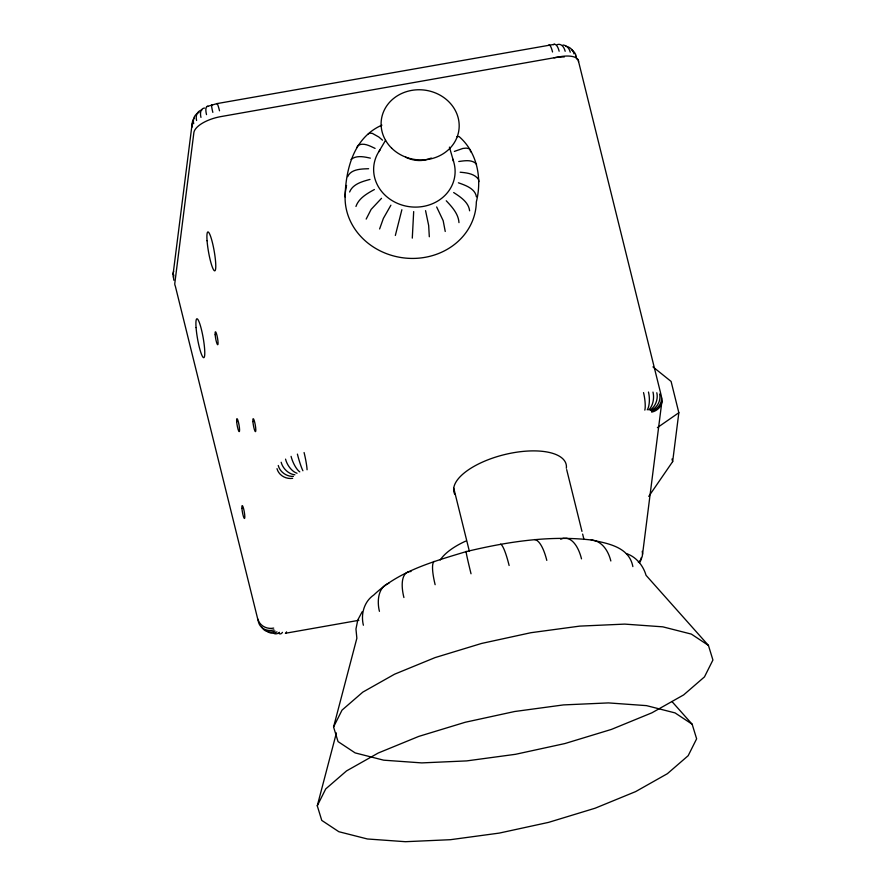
<?xml version="1.0" encoding="UTF-8"?>
<svg xmlns="http://www.w3.org/2000/svg" width="886" height="886" viewBox="0 0 886 886"><rect width="100%" height="100%" fill="white"/><g stroke="black" fill="none" stroke-linecap="round" stroke-linejoin="round"><path stroke-width="1.33" d="M413.684 211.588L412.289 238.124M429.311 236.761L428.669 225.509L425.557 210.646M173.08 274.328L192.129 123.841M345.086 196.913C345.706 169.016 353.813 137.452 381.932 125.136M456.977 136.621L459.014 136.51C477.587 152.569 482.15 178.906 476.336 201.919A65.73 58.908 7.2 0 1 403.285 257.848A65.73 58.908 7.2 0 1 346.548 185.44M642.538 554.37L661.953 400.993M648.751 496.404L672.651 461.617L678.842 412.721L671.101 381.445L652.96 366.893M395.344 235.466L401.867 209.738M379.607 228.965L383.372 218.41L390.892 205.209M626.424 553.606C636.181 556.818 643.247 565.611 646.049 575.313L708.446 645.418L712.92 660.015L704.47 676.893L683.66 694.901L651.93 712.809L611.418 729.411L564.903 743.553L515.552 754.296L466.723 760.897L421.747 762.901L383.682 760.177L355.142 752.901L338.042 741.593L333.568 726.996L356.859 638.241L355.962 629.016L357.8 619.945L362.23 611.65M671.965 701.546L692.154 724.216L696.629 738.813L688.178 755.692L667.368 773.699L635.627 791.608L595.126 808.209L548.611 822.363L499.261 833.095L450.431 839.695L405.456 841.7L367.391 838.976L338.84 831.71L321.751 820.392L317.277 805.795L336.403 732.943M366.173 219.086L371.123 209.406L381.523 198.32M355.95 206.471C358.752 198.209 367.158 193.491 374.39 189.526M349.627 191.996C352.761 184 362.452 181.464 369.994 179.426M347.655 176.657C351 168.982 361.422 168.96 368.609 168.728M356.936 147.508L357.8 145.581C363.249 142.125 369.96 146.002 375.077 148.405M333.568 726.996L342.029 710.118L362.828 692.11L394.569 674.202L435.07 657.6L481.585 643.446L530.935 632.704L579.765 626.114L624.752 624.109L662.806 626.834L691.357 634.099L708.446 645.418M317.277 805.795L325.738 788.917L346.537 770.909L378.278 753L418.779 736.399L465.294 722.245L514.644 711.513L563.474 704.913L608.449 702.908L646.514 705.633L675.066 712.909L692.154 724.216M378.721 151.86L385.576 140.287M351.077 159.414C356.471 155.039 364.146 156.778 370.348 158.14M657.401 427.617L678.842 412.721M368.321 133.897L369.971 133.11L372.397 133.409L378.876 137.053L382.497 140.165M454.352 151.417L462.88 148.449L466.291 148.117L468.827 148.604L470.289 149.867L470.599 151.838M632.859 566.586C629.16 546.773 607.552 543.351 591.206 539.984C549.22 535.177 506.947 541.844 466.147 551.624C433.73 561.447 398.91 570.916 373.826 594.971C364.102 601.561 360.646 614.131 363.382 625.228M427.86 159.159C420.64 161.706 412.455 160.543 405.666 157.21M206.936 106.541L217.092 103.584L554.625 44.3M388.876 583.221C377.824 587.174 376.982 601.528 379.43 611.34M429.023 158.793L431.349 158.073M358.896 620.3L285.381 633.28A13.157 2.68 81.6 0 0 286.543 631.862M458.76 161.507C464.552 160.754 472.183 159.247 476.546 164.198M460.144 172.216C466.612 172.803 474.475 173.612 478.506 179.382L478.894 181.652M458.405 182.793C465.338 185.274 475.14 188.485 476.402 196.825M453.665 192.539C460.321 196.858 468.672 202.218 469.613 210.802M446.245 200.779C451.982 206.848 458.439 213.88 458.981 222.619M436.665 206.959L443.177 220.692L445.237 231.467M449.412 147.12L453.532 161.318M578.137 59.816L661.277 395.776A13.091 11.817 -27.5 0 1 659.594 405.046A13.312 12.027 -27.5 0 1 651.476 411.071M672.009 459.003L672.651 461.617M566.675 469.602L581.969 531.39M582.634 534.07L583.963 539.441M453.743 488.142L469.37 551.269M440.209 560.018A57.778 24.232 -13.9 0 1 465.803 541.069M610.842 560.982A39.294 25.151 -81.3 0 0 597.618 541.745A39.903 25.539 -81.3 0 0 591.206 539.984M565.622 538.167A39.549 18.85 -89.4 0 1 581.504 558.845M560.716 539.231A39.549 18.85 -89.4 0 1 564.393 538.179M500.557 544.148A39.527 5.737 80 0 1 509.118 565.49M534.612 539.541A39.538 12.304 84.8 0 1 546.795 560.395M403.905 597.518A39.294 15.882 64.3 0 1 403.916 575.944A39.903 16.136 64.3 0 1 411.004 571.536M435.137 584.694A39.549 8.24 70.5 0 1 434.074 561.392M471.031 573.774A39.538 1.03 75.4 0 1 466.523 552M454.828 494.388A57.778 24.232 -13.9 0 1 505.884 454.274A57.778 24.232 -13.9 0 1 566.342 468.262M452.713 159.026A40.811 36.57 7.2 0 1 409.786 206.748A40.811 36.57 7.2 0 1 380.083 149.845M212.839 112.367A13.091 1.196 73.7 0 1 211.577 105.656A13.312 1.218 73.7 0 1 212.02 104.913M206.516 114.615A13.091 4.22 67 0 1 206.194 107.571A13.312 4.297 67 0 1 208.055 106.32M574.017 53.869A13.091 11.108 -56.1 0 0 568.602 47.113A13.312 11.296 -56.1 0 0 565.744 46.282M571.404 49.627A13.091 11.817 -27.5 0 1 576.221 56.206M570.241 52.185A13.091 9.635 -73.7 0 0 565.39 45.673A13.312 9.801 -73.7 0 0 562.931 45.02M200.967 117.384A13.091 6.955 59.3 0 1 201.465 109.93A13.312 7.077 59.3 0 1 204.588 108.059M216.826 103.795A13.157 1.13 78.4 0 1 219.518 110.794M196.592 120.507A13.091 9.214 48.9 0 1 197.744 112.588A13.312 9.369 48.9 0 1 201.853 110.019M193.68 123.752A13.091 10.842 33.1 0 1 195.263 115.357A13.312 11.031 33.1 0 1 199.084 112.411M553.994 57.789A26.292 11.031 -13.9 0 1 564.293 56.948M192.428 126.897A13.157 11.64 14.8 0 1 194.145 118.159M173.379 277.418A13.157 11.895 -1.1 0 1 173.667 271.271M575.535 56.139A13.157 11.895 -1.1 0 1 576.72 59.052M548.622 45.208A13.157 2.68 81.6 0 1 552.554 51.986M559.144 51.222A13.091 4.873 86.8 0 0 555.921 44.854A13.312 4.951 86.8 0 0 553.362 44.643M173.877 280.253A13.091 11.817 -27.5 0 1 173.855 275.003M565.168 51.277A13.091 7.509 -85 0 0 561.059 44.909A13.312 7.642 -85 0 0 557.139 44.688M642.239 551.313A13.157 11.64 14.8 0 1 638.341 562.278M578.514 61.942A19.725 8.273 -13.9 0 0 560.395 56.66L220.946 116.587A26.292 11.031 -13.9 0 0 193.868 132.69L174.819 283.21A26.292 11.031 -13.9 0 0 175.306 286.045L258.457 622.005A13.091 11.817 -27.5 0 0 264.194 629.104A13.312 12.027 -27.5 0 0 273.984 629.868M648.474 392.033A13.091 4.873 86.8 0 1 649.305 402.045A13.312 4.951 86.8 0 1 647.278 409.841M652.993 392.077A13.091 7.509 -85 0 1 652.949 402.089A13.312 7.642 -85 0 1 648.762 409.864M643.535 392.609A13.157 2.68 81.6 0 1 644.831 410.129M656.803 392.753A13.091 9.635 -73.7 0 1 655.994 402.632A13.312 9.801 -73.7 0 1 650.014 410.085M659.627 394.015A13.091 11.108 -56.1 0 1 658.265 403.639A13.312 11.296 -56.1 0 1 650.933 410.495M661.665 397.903A13.157 11.895 -1.1 0 1 651.664 412.123M304.086 452.547A13.157 1.13 78.4 0 1 307.065 469.768M291.084 456.356A13.091 4.22 67 0 0 294.816 465.704A13.312 4.297 67 0 0 299.778 471.861M285.547 459.136A13.091 6.955 59.3 0 0 290.099 468.063A13.312 7.077 59.3 0 0 297.031 473.235M281.172 462.259A13.091 9.214 48.9 0 0 286.366 470.721A13.312 9.369 48.9 0 0 294.861 474.785M278.259 465.493A13.091 10.842 33.1 0 0 283.885 473.489A13.312 11.031 33.1 0 0 293.41 476.391M297.408 454.108A13.091 1.196 73.7 0 0 300.21 463.788A13.312 1.218 73.7 0 0 302.912 470.743M292.635 478.34A13.157 11.64 14.8 0 1 276.997 468.65M273.685 628.096A13.157 11.895 -1.1 0 1 257.948 619.159M275.081 631.031A13.312 11.296 -56.1 0 1 266.066 631.109A13.091 11.108 -56.1 0 1 261.791 627.177M276.953 631.862A13.312 9.801 -73.7 0 1 269.278 632.538A13.091 9.635 -73.7 0 1 267.151 631.042M279.467 632.316A13.312 7.642 -85 0 1 273.608 633.302M282.457 632.349A13.312 4.951 86.8 0 1 278.747 633.357M641.309 557.482A13.091 10.842 33.1 0 1 639.415 562.854M391.601 148.106A39.106 35.041 7.2 0 0 457.486 136.023A39.106 35.041 7.2 0 0 411.348 90.45A39.106 35.041 7.2 0 0 391.601 148.106M207.069 240.715A19.725 2.857 80 0 0 214.512 270.806A19.725 2.857 80 0 0 212.441 242.731A19.725 2.857 80 0 0 207.069 240.715M215.165 334.709A6.579 0.952 80 0 0 217.657 344.743A6.579 0.952 80 0 0 216.959 335.384A6.579 0.952 80 0 0 215.165 334.709M196.072 327.543A19.725 2.857 80 0 0 203.525 357.645A19.725 2.857 80 0 0 201.443 329.57A19.725 2.857 80 0 0 196.072 327.543M241.933 508.453A6.579 0.952 80 0 0 244.414 518.487A6.579 0.952 80 0 0 243.716 509.129A6.579 0.952 80 0 0 241.933 508.453M236.673 421.592A6.579 0.952 80 0 0 239.154 431.626A6.579 0.952 80 0 0 238.467 422.268A6.579 0.952 80 0 0 236.673 421.592M252.92 421.614A6.579 0.952 80 0 0 255.401 431.648A6.579 0.952 80 0 0 254.714 422.29A6.579 0.952 80 0 0 252.92 421.614"/></g></svg>
